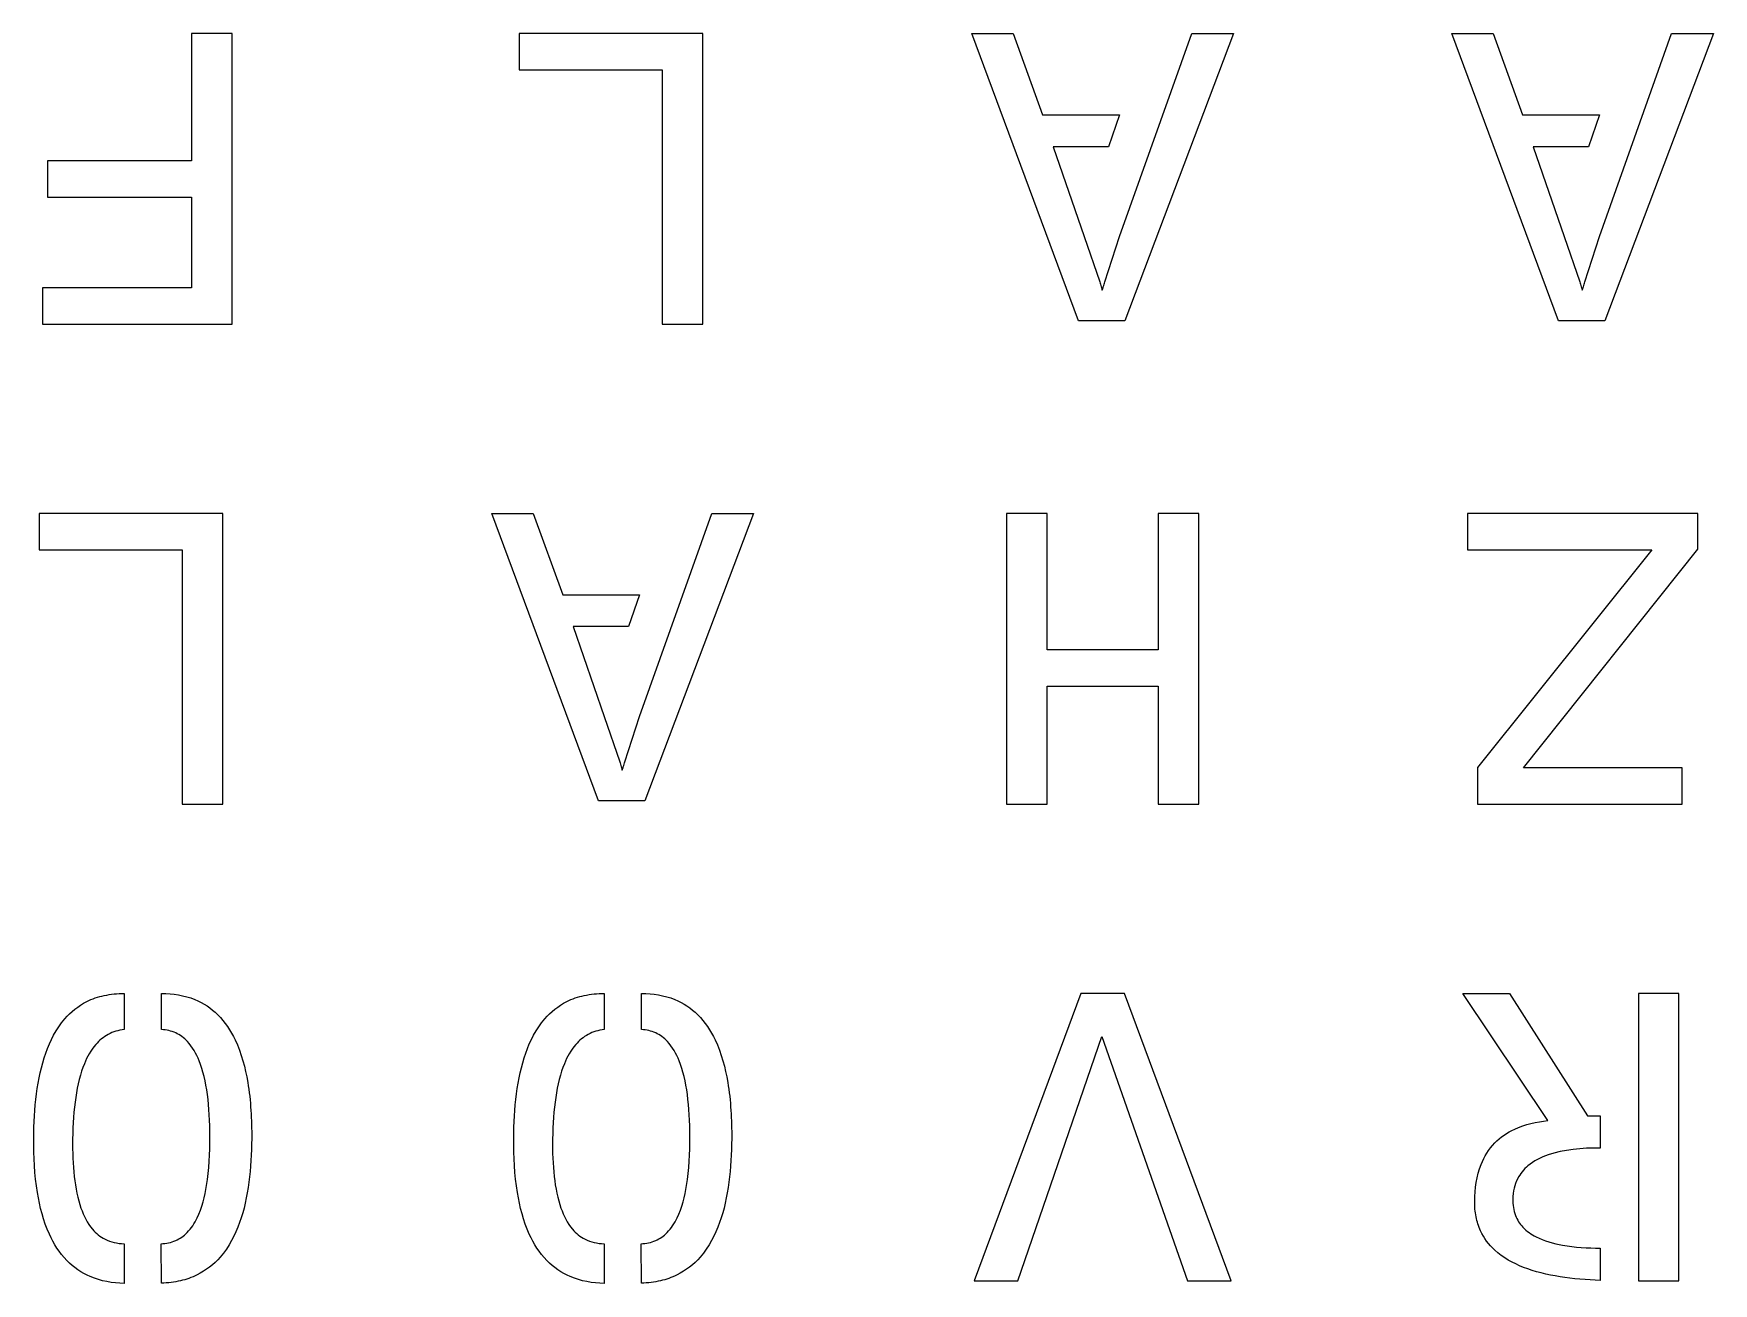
# Model space of a CAD drawing. Header units: millimetres. Extents: x -230 to 0, y -230 to 0.
# Drawn here: x -168.8 to -110.5, y -170 to -126.6 of the extents above; entities that cross this region are included whole.
import ezdxf

# ---------------------------------------------------------------- set-up
doc = ezdxf.new("R2010")
doc.units = ezdxf.units.MM
doc.layers.get('0').update_dxf_attribs({"linetype": 'CONTINUOUS'})

msp = doc.modelspace()

# ---------------------------------------------------------------- linework, layer by layer
for p, q in [((-132.507, -136.549), (-136.208, -126.574)), ((-136.208, -126.574), (-134.774, -126.574)), ((-132.507, -136.549), (-136.208, -126.574)), ((-136.208, -126.574), (-134.774, -126.574)), ((-134.774, -126.574), (-133.754, -129.398)), ((-134.774, -126.574), (-133.754, -129.398)), ((-131.088, -133.626), (-128.579, -126.574)), ((-131.088, -133.626), (-128.579, -126.574)), ((-127.13, -126.574), (-130.9, -136.549)), ((-127.13, -126.574), (-130.9, -136.549)), ((-128.579, -126.574), (-127.13, -126.574)), ((-128.579, -126.574), (-127.13, -126.574)), ((-115.84, -136.549), (-119.541, -126.574)), ((-119.541, -126.574), (-118.107, -126.574)), ((-115.84, -136.549), (-119.541, -126.574)), ((-119.541, -126.574), (-118.107, -126.574)), ((-118.107, -126.574), (-117.087, -129.398)), ((-118.107, -126.574), (-117.087, -129.398)), ((-114.421, -133.626), (-111.913, -126.574)), ((-114.421, -133.626), (-111.913, -126.574)), ((-110.464, -126.574), (-114.234, -136.549)), ((-110.464, -126.574), (-114.234, -136.549)), ((-111.913, -126.574), (-110.464, -126.574)), ((-111.913, -126.574), (-110.464, -126.574)), ((-133.754, -129.398), (-131.088, -129.398)), ((-133.754, -129.398), (-131.088, -129.398)), ((-131.088, -129.398), (-131.462, -130.502)), ((-131.088, -129.398), (-131.462, -130.502)), ((-117.087, -129.398), (-114.421, -129.398)), ((-117.087, -129.398), (-114.421, -129.398)), ((-114.421, -129.398), (-114.796, -130.502)), ((-114.421, -129.398), (-114.796, -130.502)), ((-131.462, -130.502), (-133.394, -130.502)), ((-133.394, -130.502), (-132.315, -133.626)), ((-131.462, -130.502), (-133.394, -130.502)), ((-133.394, -130.502), (-132.315, -133.626)), ((-114.796, -130.502), (-116.727, -130.502)), ((-116.727, -130.502), (-115.648, -133.626)), ((-114.796, -130.502), (-116.727, -130.502)), ((-116.727, -130.502), (-115.648, -133.626)), ((-132.315, -133.626), (-131.773, -135.194)), ((-132.315, -133.626), (-131.773, -135.194)), ((-131.595, -135.194), (-131.088, -133.626)), ((-131.595, -135.194), (-131.088, -133.626)), ((-115.648, -133.626), (-115.106, -135.194)), ((-115.648, -133.626), (-115.106, -135.194)), ((-114.929, -135.194), (-114.421, -133.626)), ((-114.929, -135.194), (-114.421, -133.626)), ((-130.9, -136.549), (-132.507, -136.549)), ((-130.9, -136.549), (-132.507, -136.549)), ((-114.234, -136.549), (-115.84, -136.549)), ((-114.234, -136.549), (-115.84, -136.549)), ((-149.174, -153.215), (-152.875, -143.241)), ((-152.875, -143.241), (-151.441, -143.241)), ((-149.174, -153.215), (-152.875, -143.241)), ((-152.875, -143.241), (-151.441, -143.241)), ((-151.441, -143.241), (-150.42, -146.065)), ((-151.441, -143.241), (-150.42, -146.065)), ((-147.754, -150.293), (-145.246, -143.241)), ((-147.754, -150.293), (-145.246, -143.241)), ((-143.797, -143.241), (-147.567, -153.215)), ((-143.797, -143.241), (-147.567, -153.215)), ((-145.246, -143.241), (-143.797, -143.241)), ((-145.246, -143.241), (-143.797, -143.241)), ((-150.42, -146.065), (-147.754, -146.065)), ((-150.42, -146.065), (-147.754, -146.065)), ((-147.754, -146.065), (-148.129, -147.169)), ((-147.754, -146.065), (-148.129, -147.169)), ((-148.129, -147.169), (-150.061, -147.169)), ((-150.061, -147.169), (-148.981, -150.293)), ((-148.129, -147.169), (-150.061, -147.169)), ((-150.061, -147.169), (-148.981, -150.293)), ((-148.981, -150.293), (-148.439, -151.86)), ((-148.981, -150.293), (-148.439, -151.86)), ((-148.262, -151.86), (-147.754, -150.293)), ((-148.262, -151.86), (-147.754, -150.293)), ((-147.567, -153.215), (-149.174, -153.215)), ((-147.567, -153.215), (-149.174, -153.215)), ((-165.648, -159.908), (-165.648, -161.164)), ((-165.648, -159.908), (-165.648, -161.164)), ((-164.347, -161.164), (-164.347, -159.908)), ((-164.347, -161.164), (-164.347, -159.908)), ((-148.981, -159.908), (-148.981, -161.164)), ((-148.981, -159.908), (-148.981, -161.164)), ((-147.68, -161.164), (-147.68, -159.908)), ((-147.68, -161.164), (-147.68, -159.908)), ((-116.21, -164.323), (-119.167, -159.908)), ((-119.167, -159.908), (-117.541, -159.908)), ((-116.21, -164.323), (-119.167, -159.908)), ((-119.167, -159.908), (-117.541, -159.908)), ((-117.541, -159.908), (-114.835, -164.161)), ((-117.541, -159.908), (-114.835, -164.161)), ((-114.835, -164.161), (-114.391, -164.161)), ((-114.835, -164.161), (-114.391, -164.161)), ((-114.391, -164.161), (-114.391, -165.274)), ((-114.391, -164.161), (-114.391, -165.274)), ((-165.648, -168.596), (-165.648, -169.976)), ((-165.648, -168.596), (-165.648, -169.976)), ((-164.347, -169.971), (-164.367, -168.596)), ((-164.347, -169.971), (-164.367, -168.596)), ((-148.981, -168.596), (-148.981, -169.976)), ((-148.981, -168.596), (-148.981, -169.976)), ((-147.68, -169.971), (-147.7, -168.596)), ((-147.68, -169.971), (-147.7, -168.596)), ((-114.391, -168.749), (-114.391, -169.872)), ((-114.391, -168.749), (-114.391, -169.872))]:
    msp.add_line(p, q)
for points in [[(-163.312, -132.251), (-163.312, -135.405), (-168.487, -135.405), (-168.487, -136.667), (-161.898, -136.667), (-161.898, -126.574), (-163.312, -126.574), (-163.312, -130.99), (-168.309, -130.99), (-168.309, -132.251)], [(-163.312, -132.251), (-163.312, -135.405), (-168.487, -135.405), (-168.487, -136.667), (-161.898, -136.667), (-161.898, -126.574), (-163.312, -126.574), (-163.312, -130.99), (-168.309, -130.99), (-168.309, -132.251)], [(-145.551, -136.667), (-145.551, -126.574), (-151.928, -126.574), (-151.928, -127.836), (-146.961, -127.836), (-146.961, -136.667)], [(-145.551, -136.667), (-145.551, -126.574), (-151.928, -126.574), (-151.928, -127.836), (-146.961, -127.836), (-146.961, -136.667)], [(-162.218, -153.334), (-162.218, -143.241), (-168.595, -143.241), (-168.595, -144.502), (-163.628, -144.502), (-163.628, -153.334)], [(-162.218, -153.334), (-162.218, -143.241), (-168.595, -143.241), (-168.595, -144.502), (-163.628, -144.502), (-163.628, -153.334)], [(-133.601, -147.972), (-133.601, -143.241), (-135.01, -143.241), (-135.01, -153.334), (-133.601, -153.334), (-133.601, -149.234), (-129.742, -149.234), (-129.742, -153.334), (-128.328, -153.334), (-128.328, -143.241), (-129.742, -143.241), (-129.742, -147.972)], [(-133.601, -147.972), (-133.601, -143.241), (-135.01, -143.241), (-135.01, -153.334), (-133.601, -153.334), (-133.601, -149.234), (-129.742, -149.234), (-129.742, -153.334), (-128.328, -153.334), (-128.328, -143.241), (-129.742, -143.241), (-129.742, -147.972)], [(-111.006, -143.241), (-119.004, -143.241), (-119.004, -144.502), (-112.607, -144.502), (-118.654, -152.057), (-118.654, -153.334), (-111.543, -153.334), (-111.543, -152.072), (-117.053, -152.072), (-111.006, -144.483)], [(-111.006, -143.241), (-119.004, -143.241), (-119.004, -144.502), (-112.607, -144.502), (-118.654, -152.057), (-118.654, -153.334), (-111.543, -153.334), (-111.543, -152.072), (-117.053, -152.072), (-111.006, -144.483)], [(-130.91, -159.908), (-132.433, -159.908), (-136.134, -169.882), (-134.621, -169.882), (-131.699, -161.396), (-128.722, -169.882), (-127.204, -169.882)], [(-130.91, -159.908), (-132.433, -159.908), (-136.134, -169.882), (-134.621, -169.882), (-131.699, -161.396), (-128.722, -169.882), (-127.204, -169.882)], [(-111.661, -159.908), (-113.061, -159.908), (-113.061, -169.882), (-111.661, -169.882)], [(-111.661, -159.908), (-113.061, -159.908), (-113.061, -169.882), (-111.661, -169.882)]]:
    msp.add_lwpolyline(points, close=True)
for points, knots in [([(-131.773, -135.194), (-131.756, -135.25), (-131.738, -135.311), (-131.71, -135.403), (-131.696, -135.448), (-131.684, -135.484)], [0, 0, 0, 0, 0.01749636, 0.01749636, 0.02877307, 0.02877307, 0.02877307, 0.02877307]), ([(-131.773, -135.194), (-131.756, -135.25), (-131.738, -135.311), (-131.71, -135.403), (-131.696, -135.448), (-131.684, -135.484)], [0, 0, 0, 0, 0.01749636, 0.01749636, 0.02877307, 0.02877307, 0.02877307, 0.02877307]), ([(-131.684, -135.484), (-131.672, -135.448), (-131.658, -135.403), (-131.63, -135.311), (-131.612, -135.25), (-131.595, -135.194)], [0, 0, 0, 0, 0.01143644, 0.01143644, 0.02918062, 0.02918062, 0.02918062, 0.02918062]), ([(-131.684, -135.484), (-131.672, -135.448), (-131.658, -135.403), (-131.63, -135.311), (-131.612, -135.25), (-131.595, -135.194)], [0, 0, 0, 0, 0.01143644, 0.01143644, 0.02918062, 0.02918062, 0.02918062, 0.02918062]), ([(-115.106, -135.194), (-115.09, -135.25), (-115.071, -135.311), (-115.043, -135.403), (-115.029, -135.448), (-115.017, -135.484)], [0, 0, 0, 0, 0.01749636, 0.01749636, 0.02877307, 0.02877307, 0.02877307, 0.02877307]), ([(-115.106, -135.194), (-115.09, -135.25), (-115.071, -135.311), (-115.043, -135.403), (-115.029, -135.448), (-115.017, -135.484)], [0, 0, 0, 0, 0.01749636, 0.01749636, 0.02877307, 0.02877307, 0.02877307, 0.02877307]), ([(-115.017, -135.484), (-115.005, -135.448), (-114.991, -135.403), (-114.963, -135.311), (-114.945, -135.25), (-114.929, -135.194)], [0, 0, 0, 0, 0.01143644, 0.01143644, 0.02918062, 0.02918062, 0.02918062, 0.02918062]), ([(-115.017, -135.484), (-115.005, -135.448), (-114.991, -135.403), (-114.963, -135.311), (-114.945, -135.25), (-114.929, -135.194)], [0, 0, 0, 0, 0.01143644, 0.01143644, 0.02918062, 0.02918062, 0.02918062, 0.02918062]), ([(-148.439, -151.86), (-148.423, -151.916), (-148.405, -151.978), (-148.377, -152.07), (-148.363, -152.115), (-148.351, -152.151)], [0, 0, 0, 0, 0.01749636, 0.01749636, 0.02877307, 0.02877307, 0.02877307, 0.02877307]), ([(-148.439, -151.86), (-148.423, -151.916), (-148.405, -151.978), (-148.377, -152.07), (-148.363, -152.115), (-148.351, -152.151)], [0, 0, 0, 0, 0.01749636, 0.01749636, 0.02877307, 0.02877307, 0.02877307, 0.02877307]), ([(-148.351, -152.151), (-148.339, -152.115), (-148.325, -152.07), (-148.297, -151.978), (-148.278, -151.916), (-148.262, -151.86)], [0, 0, 0, 0, 0.01143644, 0.01143644, 0.02918062, 0.02918062, 0.02918062, 0.02918062]), ([(-148.351, -152.151), (-148.339, -152.115), (-148.325, -152.07), (-148.297, -151.978), (-148.278, -151.916), (-148.262, -151.86)], [0, 0, 0, 0, 0.01143644, 0.01143644, 0.02918062, 0.02918062, 0.02918062, 0.02918062]), ([(-168.787, -164.944), (-168.781, -163.899), (-168.675, -162.847), (-168.218, -161.549), (-168.009, -161.134), (-167.495, -160.539), (-167.241, -160.336), (-166.752, -160.092), (-166.549, -160.023), (-166.112, -159.929), (-165.88, -159.908), (-165.648, -159.908)], [0, 0, 0, 0, 0.3134885, 0.3134885, 0.4676967, 0.4676967, 0.5801261, 0.5801261, 0.6531365, 0.6531365, 0.73193, 0.73193, 0.73193, 0.73193]), ([(-168.787, -164.944), (-168.781, -163.899), (-168.675, -162.847), (-168.218, -161.549), (-168.009, -161.134), (-167.495, -160.539), (-167.241, -160.336), (-166.752, -160.092), (-166.549, -160.023), (-166.112, -159.929), (-165.88, -159.908), (-165.648, -159.908)], [0, 0, 0, 0, 0.3134885, 0.3134885, 0.4676967, 0.4676967, 0.5801261, 0.5801261, 0.6531365, 0.6531365, 0.73193, 0.73193, 0.73193, 0.73193]), ([(-164.347, -159.908), (-163.953, -159.908), (-163.562, -159.966), (-162.894, -160.238), (-162.628, -160.415), (-162.143, -160.897), (-161.947, -161.197), (-161.575, -161.979), (-161.439, -162.493), (-161.249, -163.629), (-161.214, -164.301), (-161.218, -164.944)], [0, 0, 0, 0, 0.1181516, 0.1181516, 0.2161613, 0.2161613, 0.3231841, 0.3231841, 0.4758567, 0.4758567, 0.6690747, 0.6690747, 0.6690747, 0.6690747]), ([(-164.347, -159.908), (-163.953, -159.908), (-163.562, -159.966), (-162.894, -160.238), (-162.628, -160.415), (-162.143, -160.897), (-161.947, -161.197), (-161.575, -161.979), (-161.439, -162.493), (-161.249, -163.629), (-161.214, -164.301), (-161.218, -164.944)], [0, 0, 0, 0, 0.1181516, 0.1181516, 0.2161613, 0.2161613, 0.3231841, 0.3231841, 0.4758567, 0.4758567, 0.6690747, 0.6690747, 0.6690747, 0.6690747]), ([(-152.121, -164.944), (-152.115, -163.899), (-152.009, -162.847), (-151.552, -161.549), (-151.342, -161.134), (-150.828, -160.539), (-150.574, -160.336), (-150.085, -160.092), (-149.883, -160.023), (-149.446, -159.929), (-149.214, -159.908), (-148.981, -159.908)], [0, 0, 0, 0, 0.3134885, 0.3134885, 0.4676967, 0.4676967, 0.5801261, 0.5801261, 0.6531365, 0.6531365, 0.73193, 0.73193, 0.73193, 0.73193]), ([(-152.121, -164.944), (-152.115, -163.899), (-152.009, -162.847), (-151.552, -161.549), (-151.342, -161.134), (-150.828, -160.539), (-150.574, -160.336), (-150.085, -160.092), (-149.883, -160.023), (-149.446, -159.929), (-149.214, -159.908), (-148.981, -159.908)], [0, 0, 0, 0, 0.3134885, 0.3134885, 0.4676967, 0.4676967, 0.5801261, 0.5801261, 0.6531365, 0.6531365, 0.73193, 0.73193, 0.73193, 0.73193]), ([(-147.68, -159.908), (-147.287, -159.908), (-146.895, -159.966), (-146.228, -160.238), (-145.961, -160.415), (-145.476, -160.897), (-145.28, -161.197), (-144.908, -161.979), (-144.773, -162.493), (-144.582, -163.629), (-144.547, -164.301), (-144.551, -164.944)], [0, 0, 0, 0, 0.1181516, 0.1181516, 0.2161613, 0.2161613, 0.3231841, 0.3231841, 0.4758567, 0.4758567, 0.6690747, 0.6690747, 0.6690747, 0.6690747]), ([(-147.68, -159.908), (-147.287, -159.908), (-146.895, -159.966), (-146.228, -160.238), (-145.961, -160.415), (-145.476, -160.897), (-145.28, -161.197), (-144.908, -161.979), (-144.773, -162.493), (-144.582, -163.629), (-144.547, -164.301), (-144.551, -164.944)], [0, 0, 0, 0, 0.1181516, 0.1181516, 0.2161613, 0.2161613, 0.3231841, 0.3231841, 0.4758567, 0.4758567, 0.6690747, 0.6690747, 0.6690747, 0.6690747]), ([(-165.648, -161.164), (-165.844, -161.184), (-166.03, -161.237), (-166.369, -161.42), (-166.512, -161.54), (-166.803, -161.878), (-166.93, -162.11), (-167.301, -163.015), (-167.421, -163.922), (-167.437, -164.964)], [0, 0, 0, 0, 0.0589943, 0.0589943, 0.115624, 0.115624, 0.1927371, 0.1927371, 0.4094303, 0.4094303, 0.4094303, 0.4094303]), ([(-165.648, -161.164), (-165.844, -161.184), (-166.03, -161.237), (-166.369, -161.42), (-166.512, -161.54), (-166.803, -161.878), (-166.93, -162.11), (-167.301, -163.015), (-167.421, -163.922), (-167.437, -164.964)], [0, 0, 0, 0, 0.0589943, 0.0589943, 0.115624, 0.115624, 0.1927371, 0.1927371, 0.4094303, 0.4094303, 0.4094303, 0.4094303]), ([(-162.667, -164.89), (-162.669, -163.83), (-162.777, -162.909), (-163.141, -162.004), (-163.272, -161.765), (-163.568, -161.45), (-163.703, -161.349), (-164.012, -161.207), (-164.177, -161.172), (-164.347, -161.164)], [0, 0, 0, 0, 0.3179624, 0.3179624, 0.4346545, 0.4346545, 0.5103677, 0.5103677, 0.5862189, 0.5862189, 0.5862189, 0.5862189]), ([(-162.667, -164.89), (-162.669, -163.83), (-162.777, -162.909), (-163.141, -162.004), (-163.272, -161.765), (-163.568, -161.45), (-163.703, -161.349), (-164.012, -161.207), (-164.177, -161.172), (-164.347, -161.164)], [0, 0, 0, 0, 0.3179624, 0.3179624, 0.4346545, 0.4346545, 0.5103677, 0.5103677, 0.5862189, 0.5862189, 0.5862189, 0.5862189]), ([(-148.981, -161.164), (-149.177, -161.184), (-149.363, -161.237), (-149.703, -161.42), (-149.846, -161.54), (-150.136, -161.878), (-150.263, -162.11), (-150.634, -163.015), (-150.755, -163.922), (-150.77, -164.964)], [0, 0, 0, 0, 0.0589943, 0.0589943, 0.115624, 0.115624, 0.1927371, 0.1927371, 0.4094303, 0.4094303, 0.4094303, 0.4094303]), ([(-148.981, -161.164), (-149.177, -161.184), (-149.363, -161.237), (-149.703, -161.42), (-149.846, -161.54), (-150.136, -161.878), (-150.263, -162.11), (-150.634, -163.015), (-150.755, -163.922), (-150.77, -164.964)], [0, 0, 0, 0, 0.0589943, 0.0589943, 0.115624, 0.115624, 0.1927371, 0.1927371, 0.4094303, 0.4094303, 0.4094303, 0.4094303]), ([(-146, -164.89), (-146.003, -163.83), (-146.111, -162.909), (-146.474, -162.004), (-146.605, -161.765), (-146.902, -161.45), (-147.036, -161.349), (-147.346, -161.207), (-147.51, -161.172), (-147.68, -161.164)], [0, 0, 0, 0, 0.3179624, 0.3179624, 0.4346545, 0.4346545, 0.5103677, 0.5103677, 0.5862189, 0.5862189, 0.5862189, 0.5862189]), ([(-146, -164.89), (-146.003, -163.83), (-146.111, -162.909), (-146.474, -162.004), (-146.605, -161.765), (-146.902, -161.45), (-147.036, -161.349), (-147.346, -161.207), (-147.51, -161.172), (-147.68, -161.164)], [0, 0, 0, 0, 0.3179624, 0.3179624, 0.4346545, 0.4346545, 0.5103677, 0.5103677, 0.5862189, 0.5862189, 0.5862189, 0.5862189]), ([(-118.753, -167.122), (-118.749, -166.69), (-118.69, -166.247), (-118.42, -165.565), (-118.265, -165.314), (-117.857, -164.894), (-117.622, -164.736), (-117.003, -164.451), (-116.604, -164.363), (-116.21, -164.323)], [0, 0, 0, 0, 0.129662, 0.129662, 0.2195996, 0.2195996, 0.3051977, 0.3051977, 0.4240348, 0.4240348, 0.4240348, 0.4240348]), ([(-118.753, -167.122), (-118.749, -166.69), (-118.69, -166.247), (-118.42, -165.565), (-118.265, -165.314), (-117.857, -164.894), (-117.622, -164.736), (-117.003, -164.451), (-116.604, -164.363), (-116.21, -164.323)], [0, 0, 0, 0, 0.129662, 0.129662, 0.2195996, 0.2195996, 0.3051977, 0.3051977, 0.4240348, 0.4240348, 0.4240348, 0.4240348]), ([(-165.648, -169.976), (-166.052, -169.968), (-166.451, -169.9), (-167.131, -169.609), (-167.402, -169.421), (-167.894, -168.914), (-168.091, -168.599), (-168.449, -167.811), (-168.578, -167.311), (-168.758, -166.21), (-168.791, -165.564), (-168.787, -164.944)], [0, 0, 0, 0, 0.121096, 0.121096, 0.2219429, 0.2219429, 0.3328063, 0.3328063, 0.4817177, 0.4817177, 0.6679681, 0.6679681, 0.6679681, 0.6679681]), ([(-165.648, -169.976), (-166.052, -169.968), (-166.451, -169.9), (-167.131, -169.609), (-167.402, -169.421), (-167.894, -168.914), (-168.091, -168.599), (-168.449, -167.811), (-168.578, -167.311), (-168.758, -166.21), (-168.791, -165.564), (-168.787, -164.944)], [0, 0, 0, 0, 0.121096, 0.121096, 0.2219429, 0.2219429, 0.3328063, 0.3328063, 0.4817177, 0.4817177, 0.6679681, 0.6679681, 0.6679681, 0.6679681]), ([(-167.437, -164.964), (-167.449, -165.868), (-167.375, -166.714), (-167.053, -167.623), (-166.926, -167.881), (-166.623, -168.236), (-166.479, -168.355), (-166.211, -168.492), (-166.107, -168.529), (-165.883, -168.582), (-165.766, -168.594), (-165.648, -168.596)], [0, 0, 0, 0, 0.2711722, 0.2711722, 0.3802184, 0.3802184, 0.4548466, 0.4548466, 0.4987331, 0.4987331, 0.5451782, 0.5451782, 0.5451782, 0.5451782]), ([(-167.437, -164.964), (-167.449, -165.868), (-167.375, -166.714), (-167.053, -167.623), (-166.926, -167.881), (-166.623, -168.236), (-166.479, -168.355), (-166.211, -168.492), (-166.107, -168.529), (-165.883, -168.582), (-165.766, -168.594), (-165.648, -168.596)], [0, 0, 0, 0, 0.2711722, 0.2711722, 0.3802184, 0.3802184, 0.4548466, 0.4548466, 0.4987331, 0.4987331, 0.5451782, 0.5451782, 0.5451782, 0.5451782]), ([(-164.367, -168.596), (-164.19, -168.592), (-164.018, -168.558), (-163.708, -168.421), (-163.577, -168.328), (-163.317, -168.065), (-163.203, -167.887), (-162.945, -167.354), (-162.845, -166.95), (-162.694, -166.029), (-162.666, -165.438), (-162.667, -164.89)], [0, 0, 0, 0, 0.0531171, 0.0531171, 0.1018316, 0.1018316, 0.1640338, 0.1640338, 0.2793189, 0.2793189, 0.4447493, 0.4447493, 0.4447493, 0.4447493]), ([(-164.367, -168.596), (-164.19, -168.592), (-164.018, -168.558), (-163.708, -168.421), (-163.577, -168.328), (-163.317, -168.065), (-163.203, -167.887), (-162.945, -167.354), (-162.845, -166.95), (-162.694, -166.029), (-162.666, -165.438), (-162.667, -164.89)], [0, 0, 0, 0, 0.0531171, 0.0531171, 0.1018316, 0.1018316, 0.1640338, 0.1640338, 0.2793189, 0.2793189, 0.4447493, 0.4447493, 0.4447493, 0.4447493]), ([(-161.218, -164.944), (-161.224, -165.97), (-161.331, -166.999), (-161.791, -168.292), (-162.006, -168.711), (-162.539, -169.319), (-162.806, -169.529), (-163.3, -169.771), (-163.493, -169.839), (-163.908, -169.936), (-164.127, -169.963), (-164.347, -169.971)], [0, 0, 0, 0, 0.3078656, 0.3078656, 0.4642616, 0.4642616, 0.5811341, 0.5811341, 0.6505409, 0.6505409, 0.7250037, 0.7250037, 0.7250037, 0.7250037]), ([(-161.218, -164.944), (-161.224, -165.97), (-161.331, -166.999), (-161.791, -168.292), (-162.006, -168.711), (-162.539, -169.319), (-162.806, -169.529), (-163.3, -169.771), (-163.493, -169.839), (-163.908, -169.936), (-164.127, -169.963), (-164.347, -169.971)], [0, 0, 0, 0, 0.3078656, 0.3078656, 0.4642616, 0.4642616, 0.5811341, 0.5811341, 0.6505409, 0.6505409, 0.7250037, 0.7250037, 0.7250037, 0.7250037]), ([(-148.981, -169.976), (-149.385, -169.968), (-149.784, -169.9), (-150.464, -169.609), (-150.735, -169.421), (-151.227, -168.914), (-151.425, -168.599), (-151.783, -167.811), (-151.911, -167.311), (-152.091, -166.21), (-152.124, -165.564), (-152.121, -164.944)], [0, 0, 0, 0, 0.121096, 0.121096, 0.2219429, 0.2219429, 0.3328063, 0.3328063, 0.4817177, 0.4817177, 0.6679681, 0.6679681, 0.6679681, 0.6679681]), ([(-148.981, -169.976), (-149.385, -169.968), (-149.784, -169.9), (-150.464, -169.609), (-150.735, -169.421), (-151.227, -168.914), (-151.425, -168.599), (-151.783, -167.811), (-151.911, -167.311), (-152.091, -166.21), (-152.124, -165.564), (-152.121, -164.944)], [0, 0, 0, 0, 0.121096, 0.121096, 0.2219429, 0.2219429, 0.3328063, 0.3328063, 0.4817177, 0.4817177, 0.6679681, 0.6679681, 0.6679681, 0.6679681]), ([(-150.77, -164.964), (-150.783, -165.868), (-150.708, -166.714), (-150.386, -167.623), (-150.259, -167.881), (-149.957, -168.236), (-149.813, -168.355), (-149.545, -168.492), (-149.44, -168.529), (-149.217, -168.582), (-149.099, -168.594), (-148.981, -168.596)], [0, 0, 0, 0, 0.2711722, 0.2711722, 0.3802184, 0.3802184, 0.4548466, 0.4548466, 0.4987331, 0.4987331, 0.5451782, 0.5451782, 0.5451782, 0.5451782]), ([(-150.77, -164.964), (-150.783, -165.868), (-150.708, -166.714), (-150.386, -167.623), (-150.259, -167.881), (-149.957, -168.236), (-149.813, -168.355), (-149.545, -168.492), (-149.44, -168.529), (-149.217, -168.582), (-149.099, -168.594), (-148.981, -168.596)], [0, 0, 0, 0, 0.2711722, 0.2711722, 0.3802184, 0.3802184, 0.4548466, 0.4548466, 0.4987331, 0.4987331, 0.5451782, 0.5451782, 0.5451782, 0.5451782]), ([(-147.7, -168.596), (-147.523, -168.592), (-147.351, -168.558), (-147.041, -168.421), (-146.911, -168.328), (-146.651, -168.065), (-146.537, -167.887), (-146.279, -167.354), (-146.178, -166.95), (-146.027, -166.029), (-145.999, -165.438), (-146, -164.89)], [0, 0, 0, 0, 0.0531171, 0.0531171, 0.1018316, 0.1018316, 0.1640338, 0.1640338, 0.2793189, 0.2793189, 0.4447493, 0.4447493, 0.4447493, 0.4447493]), ([(-147.7, -168.596), (-147.523, -168.592), (-147.351, -168.558), (-147.041, -168.421), (-146.911, -168.328), (-146.651, -168.065), (-146.537, -167.887), (-146.279, -167.354), (-146.178, -166.95), (-146.027, -166.029), (-145.999, -165.438), (-146, -164.89)], [0, 0, 0, 0, 0.0531171, 0.0531171, 0.1018316, 0.1018316, 0.1640338, 0.1640338, 0.2793189, 0.2793189, 0.4447493, 0.4447493, 0.4447493, 0.4447493]), ([(-144.551, -164.944), (-144.557, -165.97), (-144.664, -166.999), (-145.124, -168.292), (-145.34, -168.711), (-145.872, -169.319), (-146.139, -169.529), (-146.634, -169.771), (-146.827, -169.839), (-147.241, -169.936), (-147.46, -169.963), (-147.68, -169.971)], [0, 0, 0, 0, 0.3078656, 0.3078656, 0.4642616, 0.4642616, 0.5811341, 0.5811341, 0.6505409, 0.6505409, 0.7250037, 0.7250037, 0.7250037, 0.7250037]), ([(-144.551, -164.944), (-144.557, -165.97), (-144.664, -166.999), (-145.124, -168.292), (-145.34, -168.711), (-145.872, -169.319), (-146.139, -169.529), (-146.634, -169.771), (-146.827, -169.839), (-147.241, -169.936), (-147.46, -169.963), (-147.68, -169.971)], [0, 0, 0, 0, 0.3078656, 0.3078656, 0.4642616, 0.4642616, 0.5811341, 0.5811341, 0.6505409, 0.6505409, 0.7250037, 0.7250037, 0.7250037, 0.7250037]), ([(-114.391, -165.274), (-115.029, -165.271), (-115.674, -165.329), (-116.457, -165.598), (-116.702, -165.72), (-117.052, -166.018), (-117.172, -166.166), (-117.314, -166.444), (-117.353, -166.555), (-117.41, -166.795), (-117.424, -166.921), (-117.427, -167.048)], [0, 0, 0, 0, 0.1913957, 0.1913957, 0.2823135, 0.2823135, 0.3481916, 0.3481916, 0.3886184, 0.3886184, 0.4319521, 0.4319521, 0.4319521, 0.4319521]), ([(-114.391, -165.274), (-115.029, -165.271), (-115.674, -165.329), (-116.457, -165.598), (-116.702, -165.72), (-117.052, -166.018), (-117.172, -166.166), (-117.314, -166.444), (-117.353, -166.555), (-117.41, -166.795), (-117.424, -166.921), (-117.427, -167.048)], [0, 0, 0, 0, 0.1913957, 0.1913957, 0.2823135, 0.2823135, 0.3481916, 0.3481916, 0.3886184, 0.3886184, 0.4319521, 0.4319521, 0.4319521, 0.4319521]), ([(-114.391, -169.872), (-115.334, -169.84), (-116.283, -169.719), (-117.419, -169.276), (-117.77, -169.083), (-118.265, -168.626), (-118.432, -168.403), (-118.62, -167.992), (-118.671, -167.83), (-118.74, -167.486), (-118.754, -167.304), (-118.753, -167.122)], [0, 0, 0, 0, 0.2828014, 0.2828014, 0.4160352, 0.4160352, 0.512544, 0.512544, 0.5704719, 0.5704719, 0.6324255, 0.6324255, 0.6324255, 0.6324255]), ([(-114.391, -169.872), (-115.334, -169.84), (-116.283, -169.719), (-117.419, -169.276), (-117.77, -169.083), (-118.265, -168.626), (-118.432, -168.403), (-118.62, -167.992), (-118.671, -167.83), (-118.74, -167.486), (-118.754, -167.304), (-118.753, -167.122)], [0, 0, 0, 0, 0.2828014, 0.2828014, 0.4160352, 0.4160352, 0.512544, 0.512544, 0.5704719, 0.5704719, 0.6324255, 0.6324255, 0.6324255, 0.6324255]), ([(-117.427, -167.048), (-117.432, -167.242), (-117.406, -167.434), (-117.278, -167.769), (-117.191, -167.906), (-116.948, -168.163), (-116.791, -168.272), (-116.341, -168.503), (-116.015, -168.592), (-115.279, -168.724), (-114.822, -168.749), (-114.391, -168.749)], [0, 0, 0, 0, 0.0580948, 0.0580948, 0.1076302, 0.1076302, 0.164257, 0.164257, 0.2595145, 0.2595145, 0.3890231, 0.3890231, 0.3890231, 0.3890231]), ([(-117.427, -167.048), (-117.432, -167.242), (-117.406, -167.434), (-117.278, -167.769), (-117.191, -167.906), (-116.948, -168.163), (-116.791, -168.272), (-116.341, -168.503), (-116.015, -168.592), (-115.279, -168.724), (-114.822, -168.749), (-114.391, -168.749)], [0, 0, 0, 0, 0.0580948, 0.0580948, 0.1076302, 0.1076302, 0.164257, 0.164257, 0.2595145, 0.2595145, 0.3890231, 0.3890231, 0.3890231, 0.3890231])]:
    msp.add_open_spline(points, degree=3, knots=knots)

doc.saveas('drawing.dxf')
